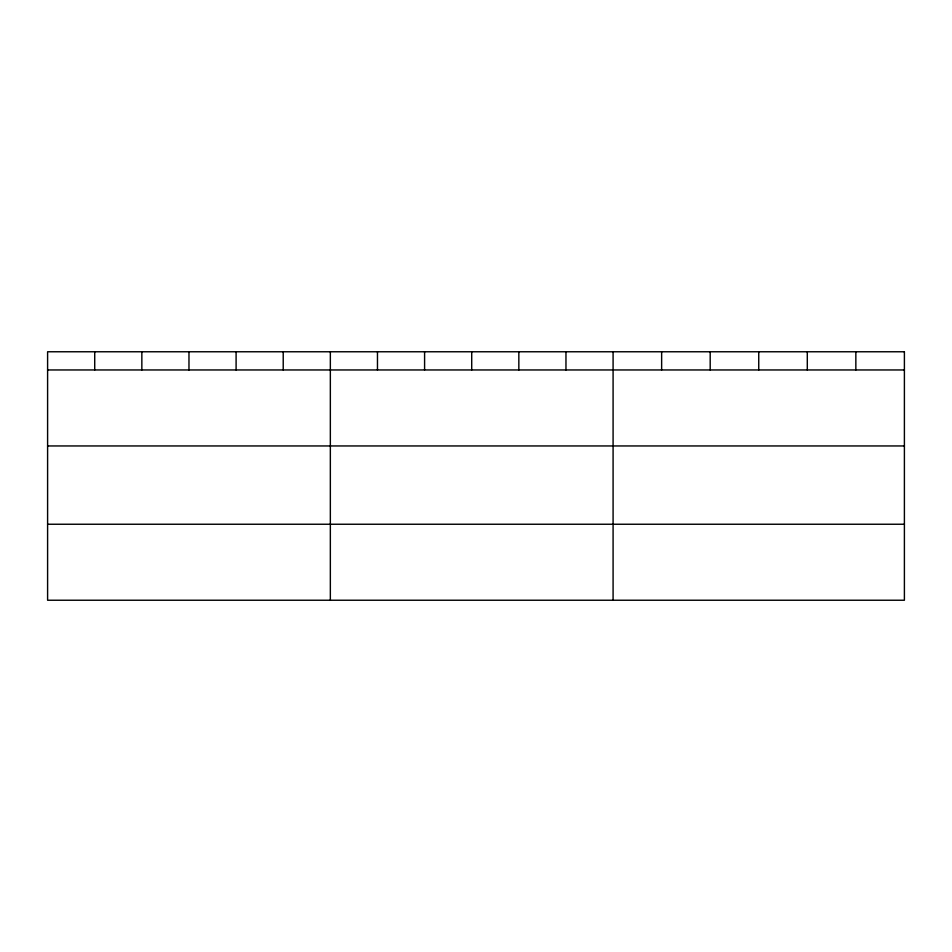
<?xml version="1.0" encoding="UTF-8"?>
<svg xmlns="http://www.w3.org/2000/svg" width="952" height="952" viewBox="0 0 952 952"><rect width="100%" height="100%" fill="white"/><g stroke="black" fill="none" stroke-linecap="round" stroke-linejoin="round"><path stroke-width="1.43" d="M47.6 369.959L904.4 369.959M47.6 445.952L904.4 445.952M47.6 524.243L904.4 524.243M855.848 351.764L855.848 369.959M807.296 351.764L807.296 369.959M758.744 351.764L758.744 369.959M710.192 351.764L710.192 369.959M661.64 351.764L661.64 369.959M613.088 351.764L613.088 600.236M565.964 351.764L565.964 369.959M518.84 351.764L518.84 369.959M471.716 351.764L471.716 369.959M424.592 351.764L424.592 369.959M377.468 351.764L377.468 369.959M330.344 351.764L330.344 600.236M283.22 351.764L283.22 369.959M236.096 351.764L236.096 369.959M188.972 351.764L188.972 369.959M141.848 351.764L141.848 369.959M94.724 351.764L94.724 369.959M904.4 351.764L47.6 351.764L47.6 600.236L904.4 600.236L904.4 351.764"/></g></svg>
